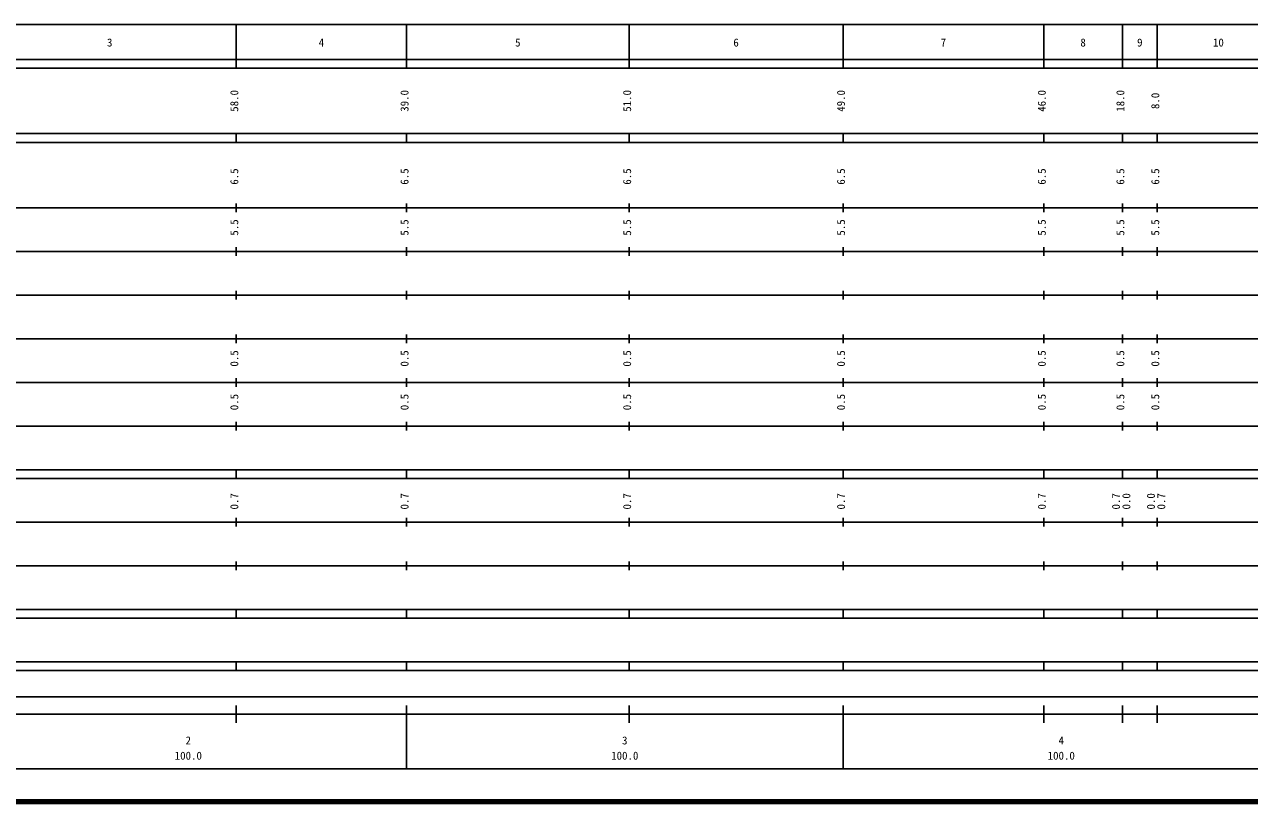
# Model space of a CAD drawing. Units: millimetres on the paper, enlarged 1000 times. Extents: x 40000 to 680000, y 20000 to 380000.
# Drawn here: x 180473 to 461127, y 20000 to 198000 of the extents above; entities that cross this region are included whole.
import ezdxf
from ezdxf.enums import TextEntityAlignment as Align

# ---------------------------------------------------------------- set-up
doc = ezdxf.new("R2010")
doc.units = ezdxf.units.MM
doc.header["$LTSCALE"] = 1000
doc.layers.add('M-TTL', color=2, linetype='Continuous', lineweight=140)
doc.layers.add('M-TTL-BAND', color=7, linetype='Continuous', lineweight=25)
doc.styles.add('ＭＳ ゴシック', font='')
doc.styles.get('ＭＳ ゴシック').set_extended_font_data('MS Gothic')

msp = doc.modelspace()

# ---------------------------------------------------------------- linework, layer by layer
at = {"layer": 'M-TTL'}
msp.add_line((40000, 20000), (680000, 20000), dxfattribs=at)
at = {"layer": 'M-TTL-BAND'}
for p, q in [((68000, 198000), (579000, 198000)), ((229000, 188000), (229000, 198000)), ((268000, 188000), (268000, 198000)), ((319000, 188000), (319000, 198000)), ((368000, 188000), (368000, 198000)), ((414000, 188000), (414000, 198000)), ((432000, 188000), (432000, 198000)), ((440000, 188000), (440000, 198000)), ((40000, 190000), (579000, 190000)), ((40000, 188000), (579000, 188000)), ((40000, 173000), (579000, 173000)), ((229000, 171000), (229000, 173000)), ((268000, 171000), (268000, 173000)), ((319000, 171000), (319000, 173000)), ((368000, 171000), (368000, 173000)), ((414000, 171000), (414000, 173000)), ((432000, 171000), (432000, 173000)), ((440000, 171000), (440000, 173000)), ((40000, 171000), (579000, 171000)), ((40000, 156000), (579000, 156000)), ((229000, 155000), (229000, 157000)), ((268000, 155000), (268000, 157000)), ((319000, 155000), (319000, 157000)), ((368000, 155000), (368000, 157000)), ((414000, 155000), (414000, 157000)), ((432000, 155000), (432000, 157000)), ((440000, 155000), (440000, 157000)), ((46000, 146000), (579000, 146000)), ((229000, 145000), (229000, 147000)), ((268000, 145000), (268000, 147000)), ((319000, 145000), (319000, 147000)), ((368000, 145000), (368000, 147000)), ((414000, 145000), (414000, 147000)), ((432000, 145000), (432000, 147000)), ((440000, 145000), (440000, 147000)), ((52000, 136000), (579000, 136000)), ((229000, 135000), (229000, 137000)), ((268000, 135000), (268000, 137000)), ((319000, 135000), (319000, 137000)), ((368000, 135000), (368000, 137000)), ((414000, 135000), (414000, 137000)), ((432000, 135000), (432000, 137000)), ((440000, 135000), (440000, 137000)), ((229000, 125000), (229000, 127000)), ((268000, 125000), (268000, 127000)), ((319000, 125000), (319000, 127000)), ((368000, 125000), (368000, 127000)), ((414000, 125000), (414000, 127000)), ((432000, 125000), (432000, 127000)), ((440000, 125000), (440000, 127000)), ((46000, 126000), (579000, 126000)), ((52000, 116000), (579000, 116000)), ((229000, 115000), (229000, 117000)), ((268000, 115000), (268000, 117000)), ((319000, 115000), (319000, 117000)), ((368000, 115000), (368000, 117000)), ((414000, 115000), (414000, 117000)), ((432000, 115000), (432000, 117000)), ((440000, 115000), (440000, 117000)), ((229000, 105000), (229000, 107000)), ((268000, 105000), (268000, 107000)), ((319000, 105000), (319000, 107000)), ((368000, 105000), (368000, 107000)), ((414000, 105000), (414000, 107000)), ((432000, 105000), (432000, 107000)), ((440000, 105000), (440000, 107000)), ((46000, 106000), (579000, 106000)), ((40000, 96000), (579000, 96000)), ((229000, 94000), (229000, 96000)), ((268000, 94000), (268000, 96000)), ((319000, 94000), (319000, 96000)), ((368000, 94000), (368000, 96000)), ((414000, 94000), (414000, 96000)), ((432000, 94000), (432000, 96000)), ((440000, 94000), (440000, 96000)), ((40000, 94000), (579000, 94000)), ((229000, 83000), (229000, 85000)), ((268000, 83000), (268000, 85000)), ((319000, 83000), (319000, 85000)), ((368000, 83000), (368000, 85000)), ((414000, 83000), (414000, 85000)), ((432000, 83000), (432000, 85000)), ((440000, 83000), (440000, 85000)), ((49000, 84000), (579000, 84000)), ((40000, 74000), (579000, 74000)), ((229000, 73000), (229000, 75000)), ((268000, 73000), (268000, 75000)), ((319000, 73000), (319000, 75000)), ((368000, 73000), (368000, 75000)), ((414000, 73000), (414000, 75000)), ((432000, 73000), (432000, 75000)), ((440000, 73000), (440000, 75000)), ((40000, 64000), (579000, 64000)), ((40000, 62000), (579000, 62000)), ((229000, 62000), (229000, 64000)), ((268000, 62000), (268000, 64000)), ((319000, 62000), (319000, 64000)), ((368000, 62000), (368000, 64000)), ((414000, 62000), (414000, 64000)), ((432000, 62000), (432000, 64000)), ((440000, 62000), (440000, 64000)), ((40000, 52000), (579000, 52000)), ((229000, 50000), (229000, 52000)), ((268000, 50000), (268000, 52000)), ((319000, 50000), (319000, 52000)), ((368000, 50000), (368000, 52000)), ((414000, 50000), (414000, 52000)), ((432000, 50000), (432000, 52000)), ((440000, 50000), (440000, 52000)), ((40000, 50000), (579000, 50000)), ((71000, 44000), (565000, 44000)), ((40000, 40000), (579000, 40000)), ((229000, 38000), (229000, 42000)), ((268000, 27500), (268000, 42000)), ((319000, 38000), (319000, 42000)), ((368000, 27500), (368000, 42000)), ((414000, 38000), (414000, 42000)), ((432000, 38000), (432000, 42000)), ((440000, 38000), (440000, 42000)), ((68000, 27500), (579000, 27500))]:
    msp.add_line(p, q, dxfattribs=at)

# ---------------------------------------------------------------- texts
at = {"layer": 'M-TTL-BAND', "style": 'ＭＳ ゴシック'}
for s, p in [('3', (200000, 192405)), ('4', (248500, 192405)), ('5', (293500, 192405)), ('6', (343500, 192405)), ('7', (391000, 192405)), ('8', (423000, 192405)), ('9', (436000, 192405)), ('10', (454000, 192405)), ('2', (218000, 32523)), ('3', (318000, 32523)), ('4', (418000, 32523)), ('100.0', (218000, 29033)), ('100.0', (318000, 29033)), ('100.0', (418000, 29033))]:
    msp.add_text(s, height=1833, dxfattribs=at).set_placement(p, align=Align.BOTTOM_CENTER)
for s, p in [('58.0', (230000, 180500)), ('39.0', (269000, 180500)), ('51.0', (320000, 180500)), ('49.0', (369000, 180500)), ('46.0', (415000, 180500)), ('18.0', (433000, 180500)), ('8.0', (441000, 180500)), ('6.5', (230000, 163174)), ('6.5', (269000, 163174)), ('6.5', (320000, 163174)), ('6.5', (369000, 163174)), ('6.5', (415000, 163174)), ('6.5', (433000, 163174)), ('6.5', (441000, 163174)), ('5.5', (230000, 151500)), ('5.5', (269000, 151500)), ('5.5', (320000, 151500)), ('5.5', (369000, 151500)), ('5.5', (415000, 151500)), ('5.5', (433000, 151500)), ('5.5', (441000, 151500)), ('0.5', (230000, 121500)), ('0.5', (269000, 121500)), ('0.5', (320000, 121500)), ('0.5', (369000, 121500)), ('0.5', (415000, 121500)), ('0.5', (433000, 121500)), ('0.5', (441000, 121500)), ('0.5', (230000, 111500)), ('0.5', (269000, 111500)), ('0.5', (320000, 111500)), ('0.5', (369000, 111500)), ('0.5', (415000, 111500)), ('0.5', (433000, 111500)), ('0.5', (441000, 111500)), ('0.7', (230000, 88764)), ('0.7', (269000, 88764)), ('0.7', (320000, 88764)), ('0.7', (369000, 88764)), ('0.7', (415000, 88764)), ('0.7', (432000, 88764)), ('0.0', (434370, 88764)), ('0.0', (440000, 88764)), ('0.7', (442370, 88764))]:
    msp.add_text(s, height=1833, rotation=90, dxfattribs=at).set_placement(p, align=Align.BOTTOM_CENTER)

doc.saveas('drawing.dxf')
